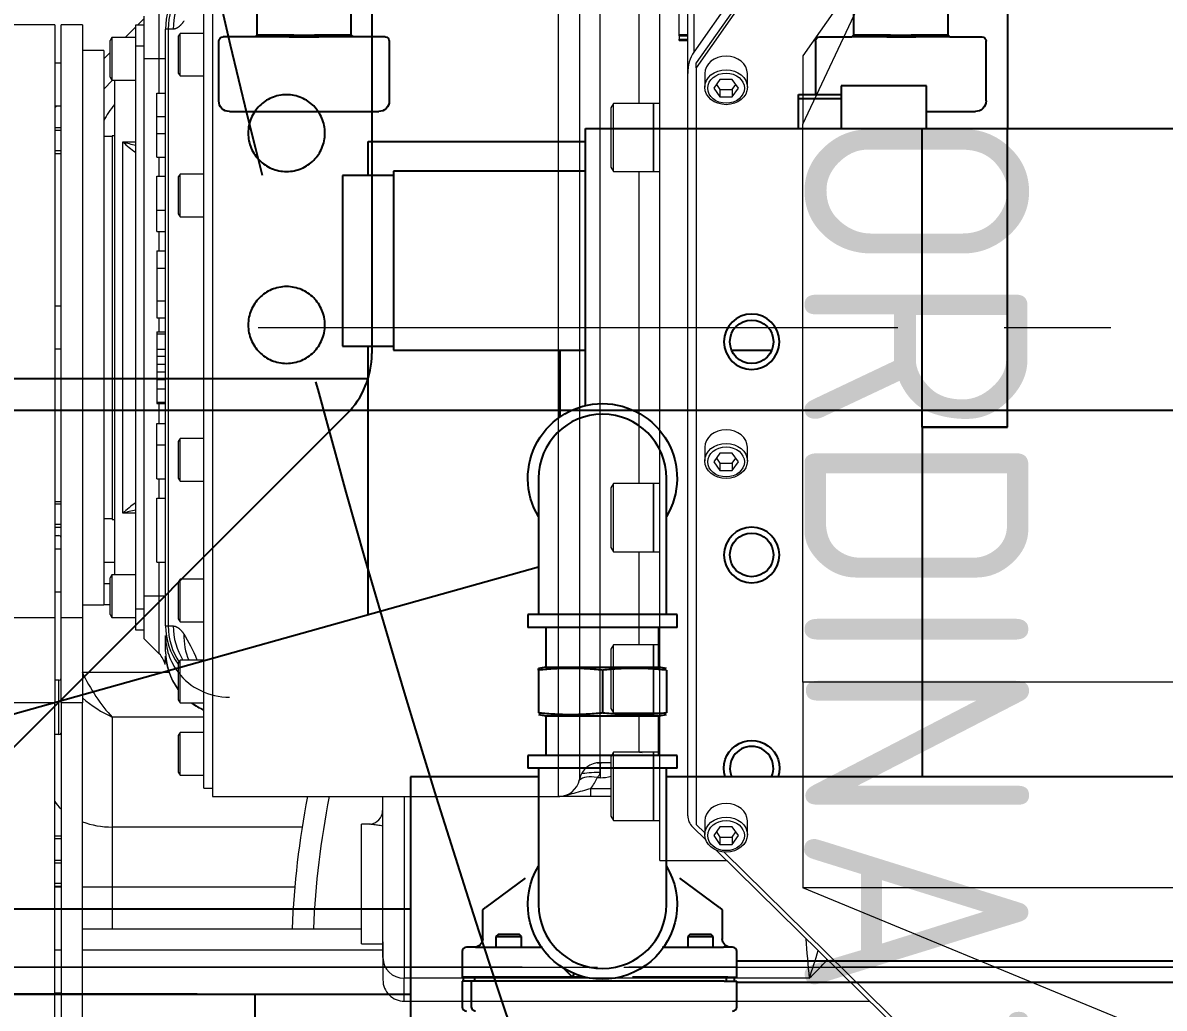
# Model space of a CAD drawing. Header units: millimetres. Extents: x 10462777 to 22643323, y 453826 to 1389191.
# Drawn here: x 11308064.8 to 11308332.6, y 596871.5 to 597102.6 of the extents above; entities that cross this region are included whole.
import ezdxf

# ---------------------------------------------------------------- set-up
doc = ezdxf.new("R2010")
doc.units = ezdxf.units.MM
doc.header["$LTSCALE"] = 200
doc.header["$MEASUREMENT"] = 0
for name, pattern in [('CENTER', [2, 1.25, -0.25, 0.25, -0.25]), ('CENTER2', [1.125, 0.75, -0.125, 0.125, -0.125]), ('DASHED', [3.5, 2, -1.5]), ('PHANTOM', [2.5, 1.25, -0.25, 0.25, -0.25, 0.25, -0.25])]:
    doc.linetypes.add(name, pattern=pattern)
doc.layers.get('0').update_dxf_attribs({"linetype": 'CONTINUOUS'})
for name, color, linetype in [('1', 1, 'CENTER'), ('205', 4, 'CONTINUOUS'), ('DV1_DEFAULT', 7, 'CONTINUOUS')]:
    doc.layers.add(name, color=color, linetype=linetype)
doc.layers.add('LAYOUT', color=8, linetype='CONTINUOUS', lineweight=25)
doc.layers.add('TOP$23', color=7, linetype='CONTINUOUS', true_color=0xffffff)
doc.styles.add('iso-1', font='isocp.shx')

# ---------------------------------------------------------------- blocks, each defined once
blk = doc.blocks.new('r710ic')
at = {"layer": 'DV1_DEFAULT', "color": 1, "linetype": 'CENTER2', "lineweight": 0}
for p, q in [((272041.37, 102141.44), (272041.37, 106426.45)), ((272041.37, 106323.81), (272041.37, 102038.81))]:
    blk.add_line(p, q, dxfattribs=at)
at = {"layer": 'DV1_DEFAULT', "color": 7, "linetype": 'CENTER2', "lineweight": 0}
for p, q in [((272041.37, 104592.6), (272041.37, 103886.38)), ((272191.37, 104453.37), (272191.37, 104059.93))]:
    blk.add_line(p, q, dxfattribs=at)
at = {"layer": 'DV1_DEFAULT', "color": 7, "linetype": 'Continuous', "lineweight": 0}
for p, q in [((272103.33, 104501.13), (272103.33, 104532.13)), ((272123.38, 104526.13), (272123.38, 104501.13)), ((272262.37, 104501.13), (272262.37, 104521.35)), ((271982.85, 104501.13), (272103.33, 104501.13)), ((272035.37, 104501.13), (272035.37, 104499.63)), ((272045.37, 104499.63), (272045.37, 104501.13)), ((272060.08, 104499.63), (272060.08, 104501.13)), ((272060.38, 104501.13), (272060.38, 104499.63)), ((272061, 104499.63), (272061, 104501.13)), ((272065.77, 104499.63), (272065.77, 104501.13)), ((272066.38, 104499.63), (272066.38, 104501.13)), ((272071.42, 104499.63), (272071.42, 104501.13)), ((272072.04, 104499.63), (272072.04, 104501.13)), ((272095.91, 104500.13), (272095.91, 104501.13)), ((272123.38, 104501.13), (272103.33, 104501.13)), ((272108.64, 104500.13), (272108.64, 104501.13)), ((272262.37, 104501.13), (272123.38, 104501.13)), ((272129.37, 104501.13), (272129.37, 104499.63)), ((272139.37, 104499.63), (272139.37, 104501.13)), ((272142.58, 104501.13), (272142.58, 104500.13)), ((272144.53, 104501.13), (272144.53, 104499.63)), ((272145.14, 104499.63), (272145.14, 104501.13)), ((272149.91, 104499.63), (272149.91, 104501.13)), ((272150.53, 104499.63), (272150.53, 104501.13)), ((272186.37, 104501.13), (272186.37, 104499.63)), ((272196.37, 104499.63), (272196.37, 104501.13)), ((272232.21, 104501.13), (272232.21, 104499.63)), ((272232.82, 104499.63), (272232.82, 104501.13)), ((272237.59, 104499.63), (272237.59, 104501.13)), ((272238.21, 104499.63), (272238.21, 104501.13)), ((272242.87, 104501.13), (272243.37, 104500.63)), ((272243.37, 104501.13), (272243.37, 104499.63)), ((272253.37, 104499.63), (272253.37, 104501.13)), ((272103.33, 104499.63), (271982.85, 104499.63)), ((272095.91, 104500.13), (272108.64, 104500.13)), ((272103.33, 104499.63), (272123.38, 104499.63)), ((272103.33, 104494.63), (272103.33, 104499.63)), ((272123.38, 104499.63), (272123.38, 104494.63)), ((272123.38, 104499.63), (272262.37, 104499.63)), ((272262.37, 104494.63), (272262.37, 104499.63)), ((271982.85, 104494.63), (272103.33, 104494.63)), ((272045.37, 104424.13), (272045.37, 104494.63)), ((272050.37, 104494.63), (272050.37, 104429.13)), ((272060.08, 104487.63), (272060.08, 104494.63)), ((272123.38, 104494.63), (272103.33, 104494.63)), ((272110.58, 104494.63), (272110.58, 104474.3)), ((272262.37, 104494.63), (272123.38, 104494.63)), ((272126.37, 104494.63), (272126.37, 104489.63)), ((272256.37, 104489.63), (272256.37, 104494.63)), ((272060.08, 104487.63), (272050.37, 104487.63)), ((272074.23, 104487.63), (272060.08, 104487.63)), ((272060.08, 104444.8), (272060.08, 104487.63)), ((272099.97, 104487.63), (272074.23, 104487.63)), ((272074.23, 104487.63), (272074.23, 104443.08)), ((272099.97, 104466.13), (272099.97, 104487.63)), ((272124.06, 104488.13), (272123.37, 104487.73)), ((272123.37, 104487.73), (272123.37, 104482.13)), ((272133.37, 104487.73), (272123.37, 104487.73)), ((272124.06, 104488.13), (272132.68, 104488.13)), ((272126.37, 104488.13), (272126.37, 104489.63)), ((272256.37, 104489.63), (272126.37, 104489.63)), ((272131.37, 104489.63), (272131.37, 104488.13)), ((272133.37, 104487.73), (272132.68, 104488.13)), ((272133.37, 104482.13), (272133.37, 104487.73)), ((272136.37, 104489.63), (272136.37, 104487.13)), ((272236.37, 104487.63), (272146.37, 104487.63)), ((272146.37, 104487.63), (272146.37, 104487.13)), ((272146.57, 104489.63), (272146.57, 104487.63)), ((272236.17, 104487.63), (272236.17, 104489.63)), ((272236.37, 104487.13), (272236.37, 104487.63)), ((272249.37, 104487.56), (272247.3, 104489.63)), ((272250.06, 104488.13), (272249.37, 104487.73)), ((272249.37, 104487.73), (272249.37, 104482.13)), ((272259.37, 104487.73), (272249.37, 104487.73)), ((272250.06, 104488.13), (272258.68, 104488.13)), ((272254.37, 104489.63), (272255.87, 104488.13)), ((272259.37, 104487.73), (272258.68, 104488.13)), ((272259.37, 104482.13), (272259.37, 104487.73)), ((272249.37, 104487.13), (272133.37, 104487.13)), ((272147.82, 104482.13), (272147.82, 104485.13)), ((272147.82, 104485.13), (272234.91, 104485.13)), ((272234.91, 104485.13), (272234.91, 104482.13)), ((272120.37, 104480.13), (272120.37, 104482.13)), ((272120.37, 104482.13), (272125.37, 104482.13)), ((272125.37, 104482.13), (272125.37, 104480.13)), ((272125.37, 104482.13), (272257.37, 104482.13)), ((272257.37, 104480.13), (272257.37, 104482.13)), ((272257.37, 104482.13), (272262.37, 104482.13)), ((272259.37, 104484.63), (272261.87, 104482.13)), ((272262.37, 104482.13), (272262.37, 104480.13)), ((272114.83, 104476.59), (272118.37, 104480.13)), ((272118.37, 104480.13), (272128.37, 104480.13)), ((272128.37, 104476.59), (272128.37, 104480.13)), ((272128.37, 104480.13), (272254.37, 104480.13)), ((272254.37, 104476.59), (272254.37, 104480.13)), ((272254.37, 104480.13), (272264.37, 104480.13)), ((272262.37, 104481.63), (272263.87, 104480.13)), ((272136.37, 104477.13), (272136.37, 104475.13)), ((272136.37, 104477.13), (272151.37, 104477.13)), ((272151.37, 104477.13), (272151.37, 104475.13)), ((272155.87, 104477.13), (272155.87, 104475.13)), ((272155.87, 104477.13), (272163.87, 104477.13)), ((272163.87, 104477.13), (272163.87, 104475.13)), ((272163.87, 104477.13), (272168.87, 104477.13)), ((272168.87, 104477.13), (272168.87, 104475.13)), ((272173.57, 104477.13), (272173.57, 104475.13)), ((272173.82, 104477.13), (272173.57, 104477.13)), ((272173.82, 104477.13), (272173.82, 104475.13)), ((272173.84, 104477.13), (272173.82, 104477.13)), ((272173.84, 104477.13), (272173.84, 104475.13)), ((272177.02, 104477.13), (272173.84, 104477.13)), ((272177.02, 104477.13), (272177.02, 104475.13)), ((272179.16, 104477.13), (272177.02, 104477.13)), ((272179.16, 104477.13), (272179.16, 104475.13)), ((272180.98, 104477.13), (272179.16, 104477.13)), ((272180.98, 104477.13), (272180.98, 104475.13)), ((272182.81, 104477.13), (272180.98, 104477.13)), ((272182.81, 104477.13), (272182.81, 104475.13)), ((272184.62, 104477.13), (272182.81, 104477.13)), ((272184.62, 104477.13), (272184.62, 104475.13)), ((272186.3, 104477.13), (272184.62, 104477.13)), ((272186.3, 104477.13), (272186.3, 104475.13)), ((272189.9, 104477.13), (272186.3, 104477.13)), ((272189.9, 104477.13), (272189.9, 104475.13)), ((272189.92, 104477.13), (272189.9, 104477.13)), ((272189.92, 104477.13), (272189.92, 104475.13)), ((272190.35, 104477.13), (272189.92, 104477.13)), ((272190.35, 104477.13), (272190.35, 104475.13)), ((272190.37, 104477.13), (272190.35, 104477.13)), ((272190.37, 104477.13), (272190.37, 104475.13)), ((272197.67, 104477.13), (272193.62, 104477.13)), ((272193.62, 104477.13), (272193.62, 104475.13)), ((272197.67, 104477.13), (272197.67, 104475.13)), ((272197.67, 104477.13), (272197.67, 104475.13)), ((272205.32, 104477.13), (272197.67, 104477.13)), ((272205.32, 104477.13), (272205.32, 104475.13)), ((272209.37, 104477.13), (272205.32, 104477.13)), ((272205.32, 104477.13), (272205.32, 104475.13)), ((272209.37, 104477.13), (272209.37, 104475.13)), ((272213.87, 104477.13), (272213.87, 104475.13)), ((272213.87, 104477.13), (272218.87, 104477.13)), ((272218.87, 104477.13), (272226.87, 104477.13)), ((272218.87, 104477.13), (272218.87, 104475.13)), ((272226.87, 104477.13), (272226.87, 104475.13)), ((272231.37, 104477.13), (272231.37, 104475.13)), ((272231.37, 104477.13), (272236.87, 104477.13)), ((272236.87, 104477.13), (272236.87, 104475.13)), ((272236.87, 104477.13), (272240.87, 104477.13)), ((272240.87, 104477.13), (272240.87, 104475.13)), ((272240.87, 104477.13), (272246.37, 104477.13)), ((272246.37, 104477.13), (272246.37, 104475.13)), ((272114.83, 104476.59), (272128.37, 104476.59)), ((272115.37, 104475.13), (272119.15, 104475.13)), ((272121.37, 104475.13), (272121.37, 104474.5)), ((272121.37, 104475.13), (272261.37, 104475.13)), ((272121.37, 104474.5), (272121.37, 104473.33)), ((272261.37, 104474.5), (272121.37, 104474.5)), ((272128.37, 104475.13), (272128.37, 104476.59)), ((272128.37, 104476.59), (272136.37, 104476.59)), ((272151.37, 104476.59), (272155.87, 104476.59)), ((272168.87, 104476.59), (272173.57, 104476.59)), ((272190.37, 104476.59), (272193.62, 104476.59)), ((272209.37, 104476.59), (272213.87, 104476.59)), ((272226.87, 104476.59), (272231.37, 104476.59)), ((272246.37, 104476.59), (272254.37, 104476.59)), ((272254.37, 104475.13), (272254.37, 104476.59)), ((272254.37, 104476.59), (272267.9, 104476.59)), ((272261.37, 104474.5), (272261.37, 104475.13)), ((272261.37, 104473.33), (272261.37, 104474.5)), ((272261.9, 104475.03), (272261.8, 104475.13)), ((272087.06, 104472.13), (272086.37, 104471.73)), ((272086.37, 104471.73), (272096.37, 104471.73)), ((272086.37, 104471.73), (272086.37, 104466.13)), ((272095.68, 104472.13), (272087.06, 104472.13)), ((272096.37, 104471.73), (272095.68, 104472.13)), ((272096.37, 104466.13), (272096.37, 104471.73)), ((272104.06, 104472.13), (272103.37, 104471.73)), ((272103.37, 104471.73), (272103.37, 104466.13)), ((272103.37, 104471.73), (272113.37, 104471.73)), ((272112.68, 104472.13), (272104.06, 104472.13)), ((272113.37, 104471.73), (272112.68, 104472.13)), ((272113.37, 104466.13), (272113.37, 104471.73)), ((272123.06, 104472.13), (272122.37, 104471.73)), ((272122.37, 104471.73), (272122.37, 104466.13)), ((272122.37, 104471.73), (272132.37, 104471.73)), ((272131.68, 104472.13), (272123.06, 104472.13)), ((272132.37, 104471.73), (272131.68, 104472.13)), ((272132.37, 104466.13), (272132.37, 104471.73)), ((272156.06, 104472.13), (272155.37, 104471.73)), ((272155.37, 104471.73), (272155.37, 104466.13)), ((272155.37, 104471.73), (272165.37, 104471.73)), ((272164.68, 104472.13), (272156.06, 104472.13)), ((272165.37, 104471.73), (272164.68, 104472.13)), ((272165.37, 104466.13), (272165.37, 104471.73)), ((272218.06, 104472.13), (272217.37, 104471.73)), ((272217.37, 104471.73), (272227.37, 104471.73)), ((272217.37, 104471.73), (272217.37, 104466.13)), ((272226.68, 104472.13), (272218.06, 104472.13)), ((272227.37, 104471.73), (272226.68, 104472.13)), ((272227.37, 104466.13), (272227.37, 104471.73)), ((272251.06, 104472.13), (272250.37, 104471.73)), ((272250.37, 104471.73), (272250.37, 104466.13)), ((272250.37, 104471.73), (272260.37, 104471.73)), ((272259.68, 104472.13), (272251.06, 104472.13)), ((272260.37, 104471.73), (272259.68, 104472.13)), ((272260.37, 104466.13), (272260.37, 104471.73)), ((272083.37, 104466.13), (272083.37, 104464.13)), ((272083.37, 104466.13), (272299.37, 104466.13)), ((272301.37, 104464.13), (272081.37, 104464.13)), ((272081.37, 104464.13), (272081.37, 104382.93)), ((272046.86, 104429.13), (272074.86, 104429.13)), ((272046.86, 104429.13), (272046.86, 104424.13)), ((272074.86, 104427.2), (272074.86, 104429.13)), ((272043.58, 104424.13), (272038.37, 104424.13)), ((272047.32, 104424.13), (272040.37, 104424.13)), ((272043.58, 104424.13), (272081.37, 104424.13)), ((272047.32, 104424.13), (272051.32, 104424.13)), ((272033.37, 104419.13), (272033.37, 104309.91)), ((272033.37, 104419.13), (272038.75, 104419.13)), ((272081.37, 104419.13), (272038.75, 104419.13)), ((272038.75, 104324.13), (272038.75, 104419.13)), ((272081.37, 104375.33), (272081.37, 104383.13)), ((272081.37, 104382.93), (272301.37, 104382.93)), ((272297.37, 104378.03), (272085.37, 104378.03)), ((272081.37, 104370.63), (272081.37, 104375.33)), ((272081.37, 104375.33), (272083.29, 104375.33)), ((272083.29, 104375.33), (272083.29, 104370.63)), ((272085.79, 104373.2), (272085.79, 104373.9)), ((272089.27, 104373.2), (272085.79, 104373.2)), ((272089.27, 104373.23), (272087.01, 104373.23)), ((272089.27, 104373.23), (272089.27, 104373.2)), ((272089.37, 104373.13), (272089.37, 104370.63)), ((272089.37, 104373.13), (272293.37, 104373.13)), ((272076.78, 104370.63), (272075.74, 104370.03)), ((272075.74, 104370.03), (272075.74, 104360.63)), ((272075.74, 104370.03), (272091.74, 104370.03)), ((272090.7, 104370.63), (272076.78, 104370.63)), ((272091.74, 104370.03), (272090.7, 104370.63)), ((272091.74, 104360.63), (272091.74, 104370.03)), ((272102.03, 104370.63), (272100.99, 104370.03)), ((272100.99, 104370.03), (272100.99, 104360.63)), ((272100.99, 104370.03), (272116.99, 104370.03)), ((272115.95, 104370.63), (272102.03, 104370.63)), ((272116.99, 104370.03), (272115.95, 104370.63)), ((272116.99, 104360.63), (272116.99, 104370.03)), ((272139.82, 104370.63), (272138.79, 104370.03)), ((272138.79, 104370.03), (272138.79, 104360.63)), ((272138.79, 104370.03), (272154.79, 104370.03)), ((272153.75, 104370.63), (272139.82, 104370.63)), ((272154.79, 104370.03), (272153.75, 104370.63)), ((272154.79, 104360.63), (272154.79, 104370.03)), ((272228.99, 104370.63), (272227.95, 104370.03)), ((272227.95, 104370.03), (272227.95, 104360.63)), ((272227.95, 104370.03), (272243.95, 104370.03)), ((272242.91, 104370.63), (272228.99, 104370.63)), ((272243.95, 104370.03), (272242.91, 104370.63)), ((272243.95, 104360.63), (272243.95, 104370.03)), ((272100.99, 104364.13), (272091.74, 104364.13)), ((272091.87, 104364.13), (272091.87, 104359.13)), ((272138.79, 104364.13), (272116.99, 104364.13)), ((272227.95, 104364.13), (272154.79, 104364.13)), ((272265.75, 104364.13), (272243.95, 104364.13)), ((272066.37, 104359.13), (272066.37, 104343.46)), ((272066.37, 104359.13), (272316.37, 104359.13)), ((272075.74, 104360.63), (272075.74, 104359.13)), ((272091.74, 104360.63), (272075.74, 104360.63)), ((272075.74, 104360.63), (272091.74, 104360.63)), ((272091.74, 104359.13), (272091.74, 104360.63)), ((272100.99, 104360.63), (272100.99, 104359.13)), ((272116.99, 104360.63), (272100.99, 104360.63)), ((272100.99, 104360.63), (272116.99, 104360.63)), ((272116.99, 104359.13), (272116.99, 104360.63)), ((272138.79, 104360.63), (272138.79, 104359.13)), ((272154.79, 104360.63), (272138.79, 104360.63)), ((272138.79, 104360.63), (272154.79, 104360.63)), ((272154.79, 104359.13), (272154.79, 104360.63)), ((272227.95, 104360.63), (272227.95, 104359.13)), ((272243.95, 104360.63), (272227.95, 104360.63)), ((272227.95, 104360.63), (272243.95, 104360.63)), ((272243.95, 104359.13), (272243.95, 104360.63)), ((272258.73, 104354.63), (272258.73, 104352.63)), ((272258.73, 104354.63), (272259.02, 104354.63)), ((272259.02, 104354.63), (272259.02, 104352.63)), ((272259.78, 104354.63), (272259.02, 104354.63)), ((272259.78, 104354.63), (272260.1, 104354.63)), ((272259.78, 104354.63), (272259.78, 104352.63)), ((272260.1, 104354.63), (272265.31, 104354.63)), ((272260.1, 104354.63), (272260.1, 104352.63)), ((272074.24, 104351.47), (272071.23, 104348.41)), ((272076.86, 104352.63), (272250.94, 104352.63)), ((272250.94, 104352.63), (272301.03, 104352.63)), ((272311.03, 104312.63), (272255.99, 104351.16)), ((272301.03, 104351.16), (272255.99, 104351.16)), ((272075.65, 104348.63), (272072.44, 104348.63)), ((272074.83, 104350.63), (272072.86, 104348.63)), ((272252.32, 104350.63), (272074.83, 104350.63)), ((272163.3, 104348.63), (272160.09, 104348.63)), ((272250.95, 104348.63), (272247.74, 104348.63)), ((272252.32, 104350.63), (272253.46, 104350.63)), ((272306.11, 104312.96), (272252.32, 104350.63)), ((272307.26, 104312.96), (272253.46, 104350.63)), ((272068.81, 104345.95), (271972.63, 104248.16)), ((272072.21, 104346.52), (272070.16, 104345.07)), ((272073.07, 104345.91), (272071.88, 104345.07)), ((272074.26, 104345.07), (272072.21, 104346.52)), ((272159.86, 104346.52), (272157.81, 104345.07)), ((272160.72, 104345.91), (272159.53, 104345.07)), ((272161.91, 104345.07), (272159.86, 104346.52)), ((272247.51, 104346.52), (272245.46, 104345.07)), ((272248.37, 104345.91), (272247.18, 104345.07)), ((272249.56, 104345.07), (272247.51, 104346.52)), ((272068.36, 104344.05), (272023.01, 104297.95)), ((272070.16, 104345.07), (272070.16, 104342.18)), ((272071.88, 104345.07), (272070.16, 104345.07)), ((272071.88, 104345.07), (272071.88, 104342.18)), ((272074.26, 104342.18), (272074.26, 104345.07)), ((272159.53, 104345.07), (272157.81, 104345.07)), ((272157.81, 104345.07), (272157.81, 104342.18)), ((272159.53, 104345.07), (272159.53, 104342.18)), ((272161.91, 104342.18), (272161.91, 104345.07)), ((272247.18, 104345.07), (272245.46, 104345.07)), ((272245.46, 104345.07), (272245.46, 104342.18)), ((272247.18, 104345.07), (272247.18, 104342.18)), ((272249.56, 104342.18), (272249.56, 104345.07)), ((272071.88, 104342.18), (272070.16, 104342.18)), ((272070.16, 104342.18), (272072.21, 104340.74)), ((272071.88, 104342.18), (272073.07, 104341.35)), ((272072.21, 104340.74), (272074.26, 104342.18)), ((272157.81, 104342.18), (272159.86, 104340.74)), ((272159.53, 104342.18), (272157.81, 104342.18)), ((272159.53, 104342.18), (272160.72, 104341.35)), ((272159.86, 104340.74), (272161.91, 104342.18)), ((272245.46, 104342.18), (272247.51, 104340.74)), ((272247.18, 104342.18), (272245.46, 104342.18)), ((272247.18, 104342.18), (272248.37, 104341.35)), ((272247.51, 104340.74), (272249.56, 104342.18)), ((272072.44, 104338.63), (272075.65, 104338.63)), ((272160.09, 104338.63), (272163.3, 104338.63)), ((272247.74, 104338.63), (272250.95, 104338.63)), ((272028.96, 104250.63), (272059.99, 104325.63)), ((272059.99, 104103.8), (272059.99, 104325.63)), ((272108.19, 104325.63), (272059.99, 104325.63)), ((272108.19, 104103.8), (272108.19, 104325.63)), ((272108.19, 104325.63), (272239.08, 104325.63)), ((272239.08, 104325.63), (272287.76, 104302.75)), ((272255.09, 104325.63), (272239.08, 104325.63)), ((272287.76, 104302.75), (272255.09, 104325.63))]:
    blk.add_line(p, q, dxfattribs=at)
at = {"layer": 'DV1_DEFAULT', "color": 3, "linetype": 'CENTER2', "lineweight": 0}
blk.add_circle((272041.37, 104232.63), 367.64, dxfattribs=at)
at = {"layer": 'DV1_DEFAULT', "color": 7, "linetype": 'Continuous', "lineweight": 0}
for centre, radius, start, end in [((272231.37, 104472.63), 19, 49.7434, 63.4746), ((272134.03, 104471.42), 19.44, 33.4703, 44.8286), ((272110.71, 104474.24), 38.67, 11.7682, 16.3499), ((272248.7, 104471.42), 19.44, 135.1714, 146.5297), ((272272.02, 104474.24), 38.67, 163.6501, 168.2316), ((272115.37, 104460.13), 15, 90, 126.3368), ((272115.45, 104460.22), 14.91, 90.3169, 126.2939), ((272111.3, 104480.13), 5, 281.7448, 315), ((272115.86, 104534.1), 58.98, 266.5523, 268.4543), ((272121.37, 104460.13), 15, 90, 126.5362), ((272261.37, 104460.13), 15, 54.0239, 90), ((272115.37, 104460.13), 15, 143.9235, 156.0742), ((272115.45, 104460.22), 14.91, 144.7891, 156.3568), ((272041.37, 104232.63), 213, 79.176, 87.5783), ((272041.37, 104232.63), 208, 78.9125, 87.5201), ((272078.1, 104427.43), 3.24, 183.4627, 269.556), ((272038.37, 104419.13), 5, 90, 180), ((272086.37, 104382.93), 5, 180, 258.463), ((272084.37, 104373.13), 5, 0, 78.4629), ((272089.38, 104383.13), 9.9, 232, 248.7272), ((272094.37, 104373.07), 8.58, 179.114, 196.7229), ((272095.02, 104373.13), 5.74, 179.2975, 186.4239), ((272080.65, 103893.28), 432.88, 94.3237, 95.5546), ((272067.27, 104401.64), 82.59, 249.8038, 254.5609), ((272072.45, 104354.45), 45.33, 221.9723, 229.6707)]:
    blk.add_arc(centre, radius, start, end, dxfattribs=at)
for centre, major_axis, ratio, start_param, end_param in [((272084.83, 104487.63), (0, -15), 0.707107, 3.592619, 3.785094), ((272096.26, 104500.13), (0, -0.5), 0.707107, 4.712389, 6.283185), ((272108.99, 104500.13), (0, -0.5), 0.707107, 4.712389, 6.283185), ((272142.22, 104500.13), (0, 0.5), 0.707107, 3.141593, 4.712389), ((272084.83, 104487.63), (0, -15), 0.707107, 4.226871, 4.712389), ((272110.58, 104487.63), (14.67, 8.38), 0.371366, 1.361684, 2.147082), ((272110.58, 104487.63), (-10.45, -13.97), 0.522795, 4.599581, 5.085099), ((272121.37, 104459.69), (15, 0), 0.987441, 1.570796, 2.173527), ((272261.37, 104459.69), (-15, 0), 0.987441, 4.118632, 4.712389), ((272119.15, 104460.13), (0, 15), 0.965926, 0.637678, 1.570796), ((272121.37, 104458.52), (15, 0), 0.987441, 1.570796, 2.134252), ((272261.37, 104458.52), (-15, 0), 0.987441, 4.148934, 4.712389), ((272119.43, 104456), (8.09, -12.63), 0.958662, 2.552946, 2.983765), ((272043.58, 104419.13), (0, 5), 0.965926, 0, 1.570796), ((272082.78, 104373.9), (-1.78, -4.57), 0.588584, 1.796064, 2.894929), ((272086.37, 104373.23), (0, -4.9), 0.130283, 1.570796, 2.659574), ((272093.08, 104373.23), (0, -4.9), 0.776387, 4.575567, 4.712389), ((272076.86, 104347.63), (0, 5), 0.819152, 0, 0.694461), ((272250.94, 104347.63), (7.14, 0), 0.700208, 0.785398, 1.570796), ((272075.65, 104343.63), (0, 5), 0.819152, 3.141593, 6.283185), ((272163.3, 104343.63), (0, 5), 0.819152, 3.141593, 6.283185), ((272250.95, 104343.63), (0, 5), 0.819152, 3.141593, 6.283185)]:
    blk.add_ellipse(centre, major_axis=major_axis, ratio=ratio, start_param=start_param, end_param=end_param, dxfattribs=at)
at = {"layer": 'DV1_DEFAULT', "color": 7, "linetype": 'CENTER2', "lineweight": 0}
blk.add_ellipse((272119.15, 104460.13), major_axis=(0, 15), ratio=0.965926, start_param=0, end_param=0.637678, dxfattribs=at)
at = {"layer": 'DV1_DEFAULT', "color": 7, "linetype": 'Continuous', "lineweight": 0}
for centre, major_axis in [((272072.44, 104343.63), (0, 5)), ((272160.09, 104343.63), (0, 5)), ((272247.74, 104343.63), (0, 5)), ((272072.21, 104343.63), (0, -4.31)), ((272159.86, 104343.63), (0, -4.31)), ((272247.51, 104343.63), (0, 4.31))]:
    blk.add_ellipse(centre, major_axis=major_axis, ratio=0.819152, dxfattribs=at)
for points, degree, knots in [([(272121.37, 104473.33), (272121.37, 104472.7), (272120.88, 104472.07), (272120.4, 104471.43), (272119.43, 104470.81)], 2, [0, 0, 0, 0.5, 0.5, 1, 1, 1]), ([(272263.31, 104470.81), (272262.34, 104471.43), (272261.85, 104472.07), (272261.37, 104472.7), (272261.37, 104473.33)], 2, [0, 0, 0, 0.5, 0.5, 1, 1, 1]), ([(272074.46, 104424.18), (272074.49, 104424.38), (272074.52, 104424.58), (272074.61, 104425.2), (272074.67, 104425.59), (272074.75, 104426.12), (272074.77, 104426.29), (272074.81, 104426.61), (272074.83, 104426.76), (272074.85, 104427.02), (272074.86, 104427.14), (272074.86, 104427.25), (272074.86, 104427.25), (272074.86, 104427.25)], 3, [0.4423001, 0.4423001, 0.4423001, 0.4423001, 0.5, 0.5, 0.625, 0.625, 0.6875, 0.6875, 0.75, 0.75, 0.8125, 0.8125, 0.8137921, 0.8137921, 0.8137921, 0.8137921]), ([(272081.37, 104383.13), (272081.37, 104382.45), (272081.51, 104381.79), (272081.83, 104380.52), (272082.01, 104379.89), (272082.56, 104377.95), (272082.93, 104376.62), (272083.29, 104375.33)], 3, [0, 0, 0, 0, 0.25, 0.25, 0.5, 0.5, 1, 1, 1, 1]), ([(272087.01, 104373.23), (272086.75, 104373.23), (272086.51, 104373.32), (272086.21, 104373.51), (272086.12, 104373.58), (272085.95, 104373.73), (272085.87, 104373.82), (272085.79, 104373.9)], 3, [0, 0, 0, 0, 0.5, 0.5, 0.75, 0.75, 1, 1, 1, 1]), ([(272091.84, 104364.14), (272091.81, 104364.03), (272091.79, 104363.91), (272091.75, 104363.63), (272091.73, 104363.47), (272091.71, 104363.31)], 3, [0.672191, 0.672191, 0.672191, 0.672191, 0.75, 0.75, 0.8534701, 0.8534701, 0.8534701, 0.8534701])]:
    blk.add_open_spline(points, degree=degree, knots=knots, dxfattribs=at)
blk.add_open_spline([(272119.43, 104470.81), (272117.81, 104469.78), (272115.74, 104468.76), (272113.44, 104467.75)], degree=3, dxfattribs=at)
at = {"layer": 'LAYOUT', "color": 3}
blk.add_circle((272041.37, 104232.63), 2050.12, dxfattribs=at)
blk = doc.blocks.new('A$C7DA30AB0')
at = {"layer": 'LAYOUT', "color": 6, "linetype": 'PHANTOM'}
blk.add_circle((3030.45, 3025.99, 0), 2693.02, dxfattribs=at)

msp = doc.modelspace()

# ---------------------------------------------------------------- linework, layer by layer
at = {"layer": '1', "color": 124, "linetype": 'Continuous'}
for p, q in [((11308119.78039, 597099.77304, 0), (11308119.78039, 597119.77332, 0)), ((11308141.78071, 597119.77332, 0), (11308141.78071, 597099.77304, 0)), ((11308259.78238, 597099.77304, 0), (11308259.78238, 597119.77332, 0)), ((11308281.7827, 597119.77332, 0), (11308281.7827, 597099.77304, 0)), ((11308119.28039, 597099.27303, 0), (11308111.78028, 597099.27303, 0)), ((11308119.28039, 597099.27303, 0), (11308119.78039, 597099.77304, 0)), ((11308125.6595, 597099.27303, 0), (11308119.28039, 597099.27303, 0)), ((11308119.78039, 597099.77304, 0), (11308125.88216, 597099.77304, 0)), ((11308135.67894, 597099.77304, 0), (11308141.78071, 597099.77304, 0)), ((11308142.28071, 597099.27303, 0), (11308135.9016, 597099.27303, 0)), ((11308141.78071, 597099.77304, 0), (11308142.28071, 597099.27303, 0)), ((11308149.78082, 597099.27303, 0), (11308142.28071, 597099.27303, 0)), ((11308251.78227, 597099.27303, 0), (11308259.28238, 597099.27303, 0)), ((11308259.28238, 597099.27303, 0), (11308259.78238, 597099.77304, 0)), ((11308265.66149, 597099.27303, 0), (11308259.28238, 597099.27303, 0)), ((11308259.78238, 597099.77304, 0), (11308265.88415, 597099.77304, 0)), ((11308275.68093, 597099.77304, 0), (11308281.7827, 597099.77304, 0)), ((11308282.2827, 597099.27303, 0), (11308275.90358, 597099.27303, 0)), ((11308281.7827, 597099.77304, 0), (11308282.2827, 597099.27303, 0)), ((11308282.2827, 597099.27303, 0), (11308289.78281, 597099.27303, 0)), ((11308110.78027, 597084.27282, 0), (11308110.78027, 597098.27301, 0)), ((11308150.78083, 597098.27301, 0), (11308150.78083, 597084.27282, 0)), ((11308250.78225, 597098.27301, 0), (11308250.78225, 597085.77302, 0)), ((11308290.78282, 597084.27282, 0), (11308290.78282, 597098.27301, 0)), ((11308113.2803, 597081.77278, 0), (11308148.2808, 597081.77278, 0)), ((11308276.78239, 597081.77278, 0), (11308288.28279, 597081.77278, 0)), ((11308145.78686, 597019.06966, 0), (11307625.77338, 597019.06966, 0))]:
    msp.add_line(p, q, dxfattribs=at)
at = {"layer": '1', "color": 252, "linetype": 'Continuous'}
for p, q in [((11308145.78076, 597074.77268, 0), (11308196.78618, 597074.77268, 0)), ((11308145.78076, 597066.76757, 0), (11308145.78076, 597074.77268, 0)), ((11308145.78076, 596963.6861, 0), (11308145.78076, 597026.767, 0))]:
    msp.add_line(p, q, dxfattribs=at)
at = {"layer": '1', "color": 124, "linetype": 'Continuous', "extrusion": (0, 0, -1)}
for centre, radius, start, end in [((-11308111.78028, 597098.27301, 0), 1.00001, 0, 90), ((-11308149.78082, 597098.27301, 0), 1.00001, 90, 180), ((-11308251.78227, 597098.27301, 0), 1.00001, 0, 90), ((-11308289.78281, 597098.27301, 0), 1.00001, 90, 180), ((-11308113.2803, 597084.27282, 0), 2.50004, 270, 0), ((-11308148.2808, 597084.27282, 0), 2.50004, 180, 270), ((-11308288.28279, 597084.27282, 0), 2.50004, 180, 270)]:
    msp.add_arc(centre, radius, start, end, dxfattribs=at)
at = {"layer": '1', "color": 124, "linetype": 'Continuous'}
for points, degree in [([(11308125.88216, 597099.77304, 0), (11308125.6595, 597099.27303, 0)], 1), ([(11308135.67894, 597099.77304, 0), (11308135.75316, 597099.60637, 0), (11308135.82738, 597099.4397, 0), (11308135.9016, 597099.27303, 0)], 3), ([(11308265.88415, 597099.77304, 0), (11308265.66149, 597099.27303, 0)], 1), ([(11308275.90358, 597099.27303, 0), (11308275.68093, 597099.77304, 0)], 1)]:
    msp.add_open_spline(points, degree=degree, dxfattribs=at)
for points, knots in [([(11308135.9016, 597099.27303, 0), (11308135.79022, 597099.27283, 0), (11308135.56735, 597099.27242, 0), (11308135.22816, 597099.26956, 0), (11308134.88551, 597099.26557, 0), (11308134.53935, 597099.26062, 0), (11308134.19007, 597099.25508, 0), (11308133.83795, 597099.24926, 0), (11308133.48331, 597099.24342, 0), (11308133.12646, 597099.2378, 0), (11308132.76771, 597099.2326, 0), (11308132.40736, 597099.22801, 0), (11308132.04573, 597099.22416, 0), (11308131.68311, 597099.22117, 0), (11308131.31981, 597099.21913, 0), (11308130.95613, 597099.2181, 0), (11308130.59236, 597099.2181, 0), (11308130.2288, 597099.21913, 0), (11308129.86575, 597099.22117, 0), (11308129.50351, 597099.22416, 0), (11308129.14238, 597099.228, 0), (11308128.78267, 597099.2326, 0), (11308128.42466, 597099.23779, 0), (11308128.06868, 597099.24342, 0), (11308127.71503, 597099.24926, 0), (11308127.364, 597099.25508, 0), (11308127.01593, 597099.26062, 0), (11308126.67108, 597099.26557, 0), (11308126.32985, 597099.26956, 0), (11308125.99217, 597099.27242, 0), (11308125.77035, 597099.27283, 0), (11308125.6595, 597099.27303, 0)], [0, 0, 0, 0, 0.034376631, 0.068788126, 0.103231379, 0.137703206, 0.172200395, 0.206719736, 0.241258052, 0.275812214, 0.310379158, 0.344955886, 0.379539467, 0.414127031, 0.44871576, 0.483302877, 0.517885634, 0.552461292, 0.58702711, 0.621580327, 0.65611815, 0.69063774, 0.725136207, 0.759610602, 0.794057915, 0.828475086, 0.86285901, 0.897206562, 0.931514619, 0.965780097, 1, 1, 1, 1]), ([(11308125.88216, 597099.77304, 0), (11308125.97135, 597099.7725, 0), (11308126.16485, 597099.77134, 0), (11308126.48317, 597099.7669, 0), (11308126.85251, 597099.7605, 0), (11308127.27488, 597099.7518, 0), (11308127.75155, 597099.74102, 0), (11308128.56303, 597099.7206, 0), (11308129.58109, 597099.69747, 0), (11308130.78237, 597099.6829, 0), (11308131.98359, 597099.69766, 0), (11308133.08449, 597099.72282, 0), (11308134.03713, 597099.74669, 0), (11308134.68988, 597099.7603, 0), (11308135.22524, 597099.76974, 0), (11308135.53897, 597099.77202, 0), (11308135.67894, 597099.77304, 0)], [0, 0, 0, 0, 0.029323802, 0.063613955, 0.102871033, 0.147095331, 0.196286965, 0.250445931, 0.394953618, 0.500250896, 0.605365384, 0.74985084, 0.829013517, 0.897092871, 0.954088227, 1, 1, 1, 1]), ([(11308275.90358, 597099.27303, 0), (11308275.79391, 597099.27283, 0), (11308275.57475, 597099.27243, 0), (11308275.24179, 597099.26962, 0), (11308274.90644, 597099.26566, 0), (11308274.56867, 597099.26073, 0), (11308274.22887, 597099.2552, 0), (11308273.8873, 597099.24934, 0), (11308273.54429, 597099.24341, 0), (11308273.20012, 597099.23766, 0), (11308272.8551, 597099.23228, 0), (11308272.50951, 597099.22745, 0), (11308272.16364, 597099.22331, 0), (11308271.81777, 597099.21999, 0), (11308271.47218, 597099.21757, 0), (11308271.12713, 597099.21611, 0), (11308270.68115, 597099.21554, 0), (11308270.13309, 597099.21714, 0), (11308269.48332, 597099.22241, 0), (11308268.83393, 597099.23055, 0), (11308268.1868, 597099.24076, 0), (11308267.54373, 597099.25194, 0), (11308266.90698, 597099.26241, 0), (11308266.2773, 597099.27098, 0), (11308265.86694, 597099.27234, 0), (11308265.66149, 597099.27303, 0)], [0, 0, 0, 0, 0.033856734, 0.067653585, 0.10138702, 0.135053495, 0.168649502, 0.202171602, 0.23561645, 0.268980813, 0.302261583, 0.335455781, 0.368560555, 0.40157318, 0.434491048, 0.467311659, 0.500032606, 0.561666282, 0.623583067, 0.685766191, 0.748197636, 0.810857994, 0.873726502, 0.936781302, 1, 1, 1, 1]), ([(11308265.88415, 597099.77304, 0), (11308265.97351, 597099.7725, 0), (11308266.16722, 597099.77135, 0), (11308266.48569, 597099.76693, 0), (11308266.85479, 597099.76056, 0), (11308267.27653, 597099.7519, 0), (11308267.75216, 597099.74115, 0), (11308268.56259, 597099.72078, 0), (11308269.57942, 597099.69769, 0), (11308270.78048, 597099.6829, 0), (11308271.98192, 597099.69744, 0), (11308273.08425, 597099.72264, 0), (11308274.03816, 597099.74657, 0), (11308274.692, 597099.76024, 0), (11308275.22757, 597099.76972, 0), (11308275.54117, 597099.77201, 0), (11308275.68093, 597099.77304, 0)], [0, 0, 0, 0, 0.029378744, 0.063683519, 0.102914899, 0.147073183, 0.196158494, 0.250170833, 0.394622618, 0.499770835, 0.605034558, 0.749575794, 0.828943393, 0.897136919, 0.954155658, 1, 1, 1, 1])]:
    msp.add_open_spline(points, degree=3, knots=knots, dxfattribs=at)
at = {"layer": '205', "color": 252, "linetype": 'Continuous'}
for p, q in [((11308295.78289, 597302.7677, 0), (11308295.78289, 597077.76143, 0)), ((11308246.7822, 597085.77284, 0), (11308256.78234, 597085.77284, 0)), ((11308246.7822, 597084.77282, 0), (11308246.7822, 597085.77284, 0)), ((11308256.78234, 597087.77287, 0), (11308256.78234, 597077.76989, 0)), ((11308276.78262, 597087.77287, 0), (11308256.78234, 597087.77287, 0)), ((11308276.78262, 597077.77132, 0), (11308276.78262, 597087.77287, 0)), ((11308256.78234, 597084.77282, 0), (11308246.7822, 597084.77282, 0)), ((11308246.7822, 597077.77241, 0), (11308246.7822, 597084.77282, 0)), ((11308196.78149, 597077.77272, 0), (11308275.78461, 597077.77272, 0)), ((11308196.78149, 597012.80774, 0), (11308196.78149, 597077.77272, 0)), ((11308275.78261, 597007.77173, 0), (11308275.78261, 597077.77272, 0)), ((11308275.78261, 597077.77272, 0), (11308295.78289, 597077.77272, 0)), ((11308295.78289, 597007.77173, 0), (11308295.78289, 597077.77272, 0)), ((11308295.78289, 597007.77173, 0), (11308295.78289, 597077.77272, 0)), ((11308295.78289, 597077.77272, 0), (11308385.78417, 597077.77272, 0)), ((11308196.78261, 597067.77258, 0), (11308151.78085, 597067.77258, 0)), ((11308151.78085, 597067.77258, 0), (11308151.78085, 597025.77198, 0)), ((11308151.78085, 597066.77257, 0), (11308139.78068, 597066.77257, 0)), ((11308139.78068, 597066.77257, 0), (11308139.78068, 597026.79811, 0)), ((11308139.78068, 597026.79811, 0), (11308139.78068, 597026.772, 0)), ((11308139.78068, 597026.772, 0), (11308151.78085, 597026.772, 0)), ((11308151.78085, 597025.77198, 0), (11308196.78261, 597025.77198, 0)), ((11308190.7814, 597025.77055, 0), (11308190.7814, 597010.13164, 0)), ((11308231.08969, 597025.77198, 0), (11308240.47176, 597025.77198, 0)), ((11308275.78261, 597007.77173, 0), (11308295.78289, 597007.77173, 0)), ((11308275.78261, 597007.77173, 0), (11308275.78261, 596925.77056, 0)), ((11308295.78289, 597007.77173, 0), (11308275.78261, 597007.77173, 0)), ((11308185.78133, 596995.77156, 0), (11308185.78133, 596963.7711, 0)), ((11308215.78176, 596963.7711, 0), (11308215.78176, 596995.77156, 0)), ((11308185.77743, 596974.89017, 0), (11308006.77879, 596924.77055, 0)), ((11308183.2813, 596963.7711, 0), (11308183.2813, 596960.77106, 0)), ((11308218.28179, 596963.7711, 0), (11308183.2813, 596963.7711, 0)), ((11308218.28179, 596960.77106, 0), (11308218.28179, 596963.7711, 0)), ((11308218.28179, 596960.77106, 0), (11308183.2813, 596960.77106, 0)), ((11308187.53136, 596960.77093, 0), (11308187.53136, 596951.47624, 0)), ((11308214.03173, 596951.47624, 0), (11308214.03173, 596960.77093, 0)), ((11308187.53136, 596951.47624, 0), (11308185.78133, 596951.16766, 0)), ((11308185.78133, 596950.77092, 0), (11308185.78133, 596940.77078, 0)), ((11308185.78133, 596950.77092, 0), (11308185.90422, 596950.77092, 0)), ((11308187.53136, 596951.47624, 0), (11308214.03173, 596951.47624, 0)), ((11308200.65866, 596950.77092, 0), (11308200.78154, 596950.77092, 0)), ((11308200.78154, 596950.77092, 0), (11308200.90443, 596950.77092, 0)), ((11308200.78154, 596950.77092, 0), (11308200.78154, 596940.77078, 0)), ((11308215.78176, 596951.16766, 0), (11308214.03173, 596951.47624, 0)), ((11308215.65887, 596950.77092, 0), (11308215.78176, 596950.77092, 0)), ((11308215.78176, 596950.77092, 0), (11308215.78176, 596940.77078, 0)), ((11308185.90422, 596940.77078, 0), (11308185.78133, 596940.77078, 0)), ((11308185.78133, 596940.37404, 0), (11308187.53136, 596940.06546, 0)), ((11308187.53136, 596940.06546, 0), (11308187.53136, 596930.77077, 0)), ((11308187.53136, 596940.06546, 0), (11308200.7832, 596940.06546, 0)), ((11308200.78154, 596940.77078, 0), (11308200.65866, 596940.77078, 0)), ((11308200.90443, 596940.77078, 0), (11308200.78154, 596940.77078, 0)), ((11308200.7832, 596940.06546, 0), (11308214.03173, 596940.06546, 0)), ((11308214.03173, 596940.06546, 0), (11308215.78176, 596940.37404, 0)), ((11308214.03173, 596930.77077, 0), (11308214.03173, 596940.06546, 0)), ((11308215.78176, 596940.77078, 0), (11308215.65887, 596940.77078, 0)), ((11308183.2813, 596930.77063, 0), (11308183.2813, 596927.77059, 0)), ((11308200.78154, 596930.77063, 0), (11308183.2813, 596930.77063, 0)), ((11308218.28179, 596930.77063, 0), (11308200.78154, 596930.77063, 0)), ((11308218.28179, 596927.77059, 0), (11308218.28179, 596930.77063, 0)), ((11308200.78154, 596927.77059, 0), (11308183.2813, 596927.77059, 0)), ((11308185.78133, 596927.77059, 0), (11308185.78133, 596895.77014, 0)), ((11308218.28179, 596927.77059, 0), (11308200.78154, 596927.77059, 0)), ((11308215.78176, 596895.77014, 0), (11308215.78176, 596927.77059, 0)), ((11308155.78091, 596925.77056, 0), (11308155.78091, 596815.769, 0)), ((11308185.78133, 596925.77056, 0), (11308155.78091, 596925.77056, 0)), ((11308425.77849, 596925.77056, 0), (11308215.78176, 596925.77056, 0)), ((11308182.64423, 596901.96538, 0), (11308173.35613, 596895.05092, 0)), ((11308228.20696, 596895.05092, 0), (11308218.91886, 596901.96538, 0)), ((11308025.72279, 596894.77012, 0), (11308155.78043, 596894.77012, 0)), ((11308172.68127, 596894.54853, 0), (11308173.35613, 596895.05092, 0)), ((11308172.68127, 596887.77002, 0), (11308172.68127, 596894.54853, 0)), ((11308228.20696, 596895.05092, 0), (11308228.88182, 596894.54853, 0)), ((11308228.88182, 596894.54853, 0), (11308228.88182, 596887.77002, 0)), ((11308176.2812, 596888.77004, 0), (11308175.78119, 596888.27003, 0)), ((11308175.78119, 596888.27003, 0), (11308175.78119, 596885.77, 0)), ((11308175.78119, 596888.27003, 0), (11308178.78123, 596888.27003, 0)), ((11308178.78123, 596888.77004, 0), (11308176.2812, 596888.77004, 0)), ((11308181.28127, 596888.77004, 0), (11308178.78123, 596888.77004, 0)), ((11308178.78123, 596888.27003, 0), (11308181.78127, 596888.27003, 0)), ((11308181.78127, 596888.27003, 0), (11308181.28127, 596888.77004, 0)), ((11308181.78127, 596885.77, 0), (11308181.78127, 596888.27003, 0)), ((11308221.28184, 596888.77004, 0), (11308220.78183, 596888.27003, 0)), ((11308220.78183, 596888.27003, 0), (11308220.78183, 596885.77, 0)), ((11308220.78183, 596888.27003, 0), (11308223.78187, 596888.27003, 0)), ((11308223.78187, 596888.77004, 0), (11308221.28184, 596888.77004, 0)), ((11308226.28191, 596888.77004, 0), (11308223.78187, 596888.77004, 0)), ((11308223.78187, 596888.27003, 0), (11308226.78191, 596888.27003, 0)), ((11308226.78191, 596888.27003, 0), (11308226.28191, 596888.77004, 0)), ((11308226.78191, 596885.77, 0), (11308226.78191, 596888.27003, 0)), ((11308170.9757, 596885.77, 0), (11308168.9074, 596885.77, 0)), ((11308170.9757, 596885.77, 0), (11308186.73971, 596885.77, 0)), ((11308214.82337, 596885.77, 0), (11308229.21368, 596885.77, 0)), ((11308231.28198, 596885.77, 0), (11308229.21368, 596885.77, 0)), ((11308167.90738, 596884.76998, 0), (11308167.90738, 596878.7699, 0)), ((11308232.28199, 596878.7699, 0), (11308232.28199, 596884.76998, 0)), ((11308407.90581, 596882.51995, 0), (11308232.2842, 596882.51995, 0)), ((11308193.73981, 596878.7699, 0), (11308191.69739, 596880.81232, 0)), ((11308194.08449, 596879.60202, 0), (11308193.73981, 596878.7699, 0)), ((11308169.98479, 596878.7699, 0), (11308167.90738, 596878.7699, 0)), ((11308167.90738, 596877.76988, 0), (11308167.90738, 596871.7698, 0)), ((11308170.09426, 596877.76988, 0), (11308167.90738, 596877.76988, 0)), ((11308168.11531, 596878.7699, 0), (11308168.11531, 596877.76988, 0)), ((11308170.89314, 596878.7699, 0), (11308169.98479, 596878.7699, 0)), ((11308170.09426, 596871.7698, 0), (11308170.09426, 596877.76988, 0)), ((11308229.29624, 596877.76988, 0), (11308170.09426, 596877.76988, 0)), ((11308170.73878, 596878.7699, 0), (11308170.73878, 596877.76988, 0)), ((11308193.73981, 596878.7699, 0), (11308170.89314, 596878.7699, 0)), ((11308196.62824, 596878.7699, 0), (11308193.73981, 596878.7699, 0)), ((11308229.29624, 596878.7699, 0), (11308207.82328, 596878.7699, 0)), ((11308230.20458, 596878.7699, 0), (11308229.29624, 596878.7699, 0)), ((11308229.29624, 596877.76988, 0), (11308230.20458, 596877.76988, 0)), ((11308229.78446, 596878.7699, 0), (11308229.78446, 596877.76988, 0)), ((11308230.20458, 596878.7699, 0), (11308232.28199, 596878.7699, 0)), ((11308230.20458, 596877.76988, 0), (11308232.28199, 596877.76988, 0)), ((11308231.71948, 596877.76988, 0), (11308231.71948, 596878.7699, 0)), ((11308232.28199, 596871.7698, 0), (11308232.28199, 596877.76988, 0)), ((11308407.90581, 596877.51988, 0), (11308232.2842, 596877.51988, 0)), ((11308105.72392, 596874.76984, 0), (11307949.40657, 596874.76984, 0)), ((11308025.72279, 596874.76984, 0), (11308155.78043, 596874.76984, 0)), ((11308119.28039, 596827.74261, 0), (11308119.28039, 596874.76984, 0))]:
    msp.add_line(p, q, dxfattribs=at)
at = {"layer": '205', "color": 252, "linetype": 'Continuous', "extrusion": (0, 0, -1)}
for centre in [(-11308235.78204, 597027.77201, 0), (-11308235.78204, 596977.7713, 0)]:
    msp.add_circle(centre, 6.50009, dxfattribs=at)
at = {"layer": '205', "color": 252, "linetype": 'Continuous'}
for centre in [(11308235.78204, 597027.77201, 0), (11308235.78204, 596977.7713, 0)]:
    msp.add_circle(centre, 5.10007, dxfattribs=at)
at = {"layer": '205', "color": 252, "linetype": 'Continuous', "extrusion": (0, 0, -1)}
for centre, radius, start, end in [((-11308200.78154, 596995.77156, 0), 17.50025, 328.994997, 90), ((-11308200.78154, 596995.77156, 0), 17.50025, 90, 211.005003), ((-11308235.78204, 596927.77059, 0), 6.50009, 342.0787914, 197.9212925), ((-11308200.78154, 596895.77014, 0), 17.50025, 149.0006166, 30.9993764), ((-11308170.68124, 596887.77002, 0), 2.00003, 180, 270), ((-11308230.88185, 596887.77002, 0), 2.00003, 270, 0)]:
    msp.add_arc(centre, radius, start, end, dxfattribs=at)
at = {"layer": '205', "color": 252, "linetype": 'Continuous'}
for centre, radius, start, end in [((11308200.78154, 596995.77156, 0), 15.00021, 0, 180), ((11308235.78204, 596927.77059, 0), 5.10007, 90, 203.0794559), ((11308235.78204, 596927.77059, 0), 5.10007, 336.9094219, 90), ((11308200.78154, 596895.77014, 0), 15.00021, 180, 0), ((11308168.9074, 596884.76998, 0), 1.00001, 90, 180), ((11308231.28198, 596884.76998, 0), 1.00001, 0, 90), ((11308168.9074, 596871.7698, 0), 1.00001, 180, 270), ((11308231.28198, 596871.7698, 0), 1.00001, 270, 0)]:
    msp.add_arc(centre, radius, start, end, dxfattribs=at)
for points, knots in [([(11308185.78133, 596950.77092, 0), (11308185.78133, 596950.89454, 0), (11308185.78133, 596950.99472, 0), (11308185.78133, 596951.13131, 0), (11308185.78133, 596951.16748, 0), (11308185.78133, 596951.16766, 0)], [0, 0, 0, 0, 0.500638735, 0.500638735, 1, 1, 1, 1]), ([(11308200.65866, 596950.77092, 0), (11308199.42912, 596950.89454, 0), (11308198.19959, 596950.99472, 0), (11308195.74051, 596951.13148, 0), (11308193.28144, 596951.20384, 0), (11308190.82236, 596951.13148, 0), (11308188.36329, 596950.99472, 0), (11308187.13375, 596950.89454, 0), (11308185.90422, 596950.77092, 0)], [0, 0, 0, 0, 0.25, 0.25, 0.5, 0.75, 0.75, 1, 1, 1, 1]), ([(11308215.65887, 596950.77092, 0), (11308214.42934, 596950.89454, 0), (11308213.1998, 596950.99472, 0), (11308210.74073, 596951.13148, 0), (11308208.28165, 596951.20384, 0), (11308205.82258, 596951.13148, 0), (11308203.3635, 596950.99472, 0), (11308202.13397, 596950.89454, 0), (11308200.90443, 596950.77092, 0)], [0, 0, 0, 0, 0.25, 0.25, 0.5, 0.75, 0.75, 1, 1, 1, 1]), ([(11308185.90422, 596940.77078, 0), (11308187.13375, 596940.64715, 0), (11308188.36329, 596940.54697, 0), (11308190.82236, 596940.41021, 0), (11308193.28144, 596940.33786, 0), (11308195.74051, 596940.41021, 0), (11308198.19959, 596940.54697, 0), (11308199.42912, 596940.64715, 0), (11308200.65866, 596940.77078, 0)], [0, 0, 0, 0, 0.25, 0.25, 0.5, 0.75, 0.75, 1, 1, 1, 1]), ([(11308200.90443, 596940.77078, 0), (11308202.13397, 596940.64715, 0), (11308203.3635, 596940.54697, 0), (11308205.82258, 596940.41021, 0), (11308208.28165, 596940.33786, 0), (11308210.74073, 596940.41021, 0), (11308213.1998, 596940.54697, 0), (11308214.42934, 596940.64715, 0), (11308215.65887, 596940.77078, 0)], [0, 0, 0, 0, 0.25, 0.25, 0.5, 0.75, 0.75, 1, 1, 1, 1]), ([(11308170.9757, 596870.76978, 0), (11308170.87301, 596870.76978, 0), (11308170.77022, 596870.78986, 0), (11308170.57119, 596870.873, 0), (11308170.47738, 596870.93463, 0), (11308170.30682, 596871.10552, 0), (11308170.23191, 596871.21451, 0), (11308170.12538, 596871.4706, 0), (11308170.09426, 596871.61816, 0), (11308170.09426, 596871.7698, 0)], [0, 0, 0, 0, 0.25, 0.25, 0.5, 0.5, 0.75, 0.75, 1, 1, 1, 1])]:
    msp.add_open_spline(points, degree=3, knots=knots, dxfattribs=at)
at = {"layer": 'TOP$23', "linetype": 'PHANTOM'}
for p, q in [((11308146.66913, 597166.71124), (11308146.66913, 597024.99551)), ((11308140.81127, 597010.85338), (11307747.527, 596617.56911))]:
    msp.add_line(p, q, dxfattribs=at)
at = {"layer": 'TOP$23', "linetype": 'DASHED'}
msp.add_line((11307971.66913, 597011.71124), (11308141.62663, 597011.71124), dxfattribs=at)
at = {"layer": 'TOP$23', "linetype": 'Continuous'}
msp.add_line((11308141.62663, 597011.71124), (11308545.71163, 597011.71124), dxfattribs=at)
at = {"layer": 'TOP$23', "linetype": 'PHANTOM', "extrusion": (0, 0, -1)}
for centre in [(-11308126.66913, 597076.71124), (-11308126.66913, 597031.71124)]:
    msp.add_circle(centre, 9, dxfattribs=at)
at = {"layer": 'TOP$23', "linetype": 'PHANTOM'}
msp.add_arc((11308126.66913, 597024.99551), 20, 315.0000001, 0, dxfattribs=at)

# ---------------------------------------------------------------- block references
at = {"ltscale": 10, "rotation": 180}
msp.add_blockref('A$C7DA30AB0', (11313764.24811, 600747.76955, 0), dxfattribs=at)
at = {"layer": 'LAYOUT', "color": 2, "rotation": 89.99999999999999}
msp.add_blockref('r710ic', (11412573.40786, 324839.74027, 0), dxfattribs=at)

# ---------------------------------------------------------------- texts
at = {"layer": '1', "color": 23, "linetype": 'Continuous', "insert": (11308248.08364, 597082.39779, 0), "char_height": 52.5007457, "attachment_point": 7, "rotation": 270, "line_spacing_factor": 0.963855, "style": 'iso-1'}
msp.add_mtext('\\W00.955;ORDINATE1 ', dxfattribs=at)

doc.saveas('drawing.dxf')
